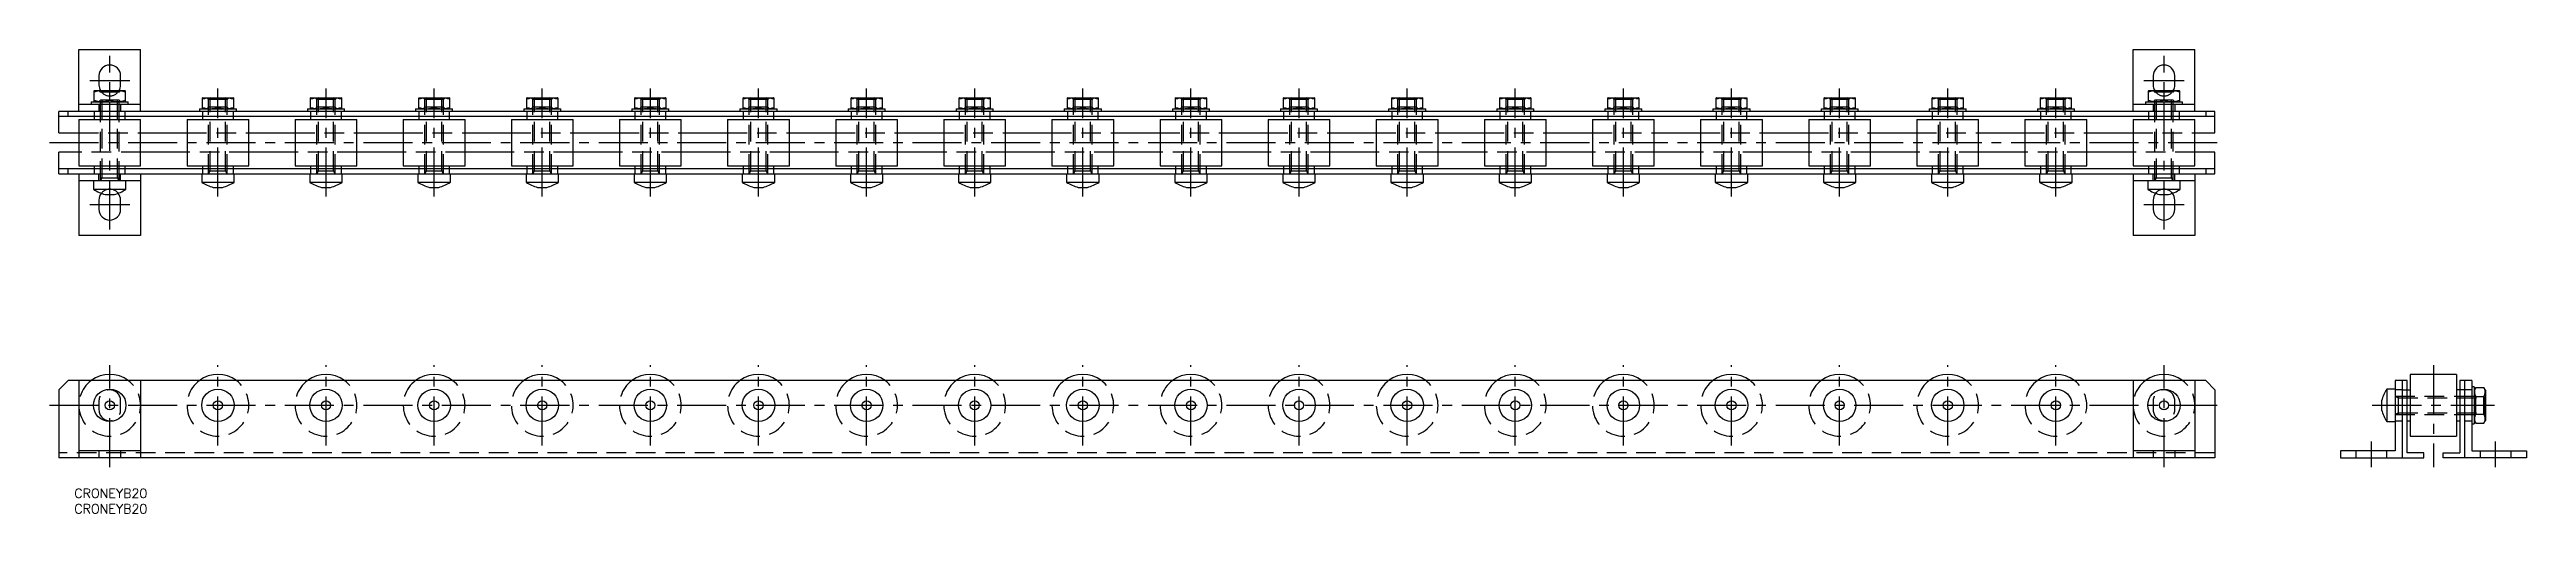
# Model space of a CAD drawing. Extents: x -3 to 799, y -8 to 142.
import ezdxf

# ---------------------------------------------------------------- set-up
doc = ezdxf.new("R2010")
doc.units = 0
doc.header["$LTSCALE"] = 0.5
doc.linetypes.add('CENTER', pattern=[50.8, 31.75, -6.35, 6.35, -6.35])
doc.linetypes.add('DASHED', pattern=[19.05, 12.7, -6.35])
for name, color, linetype in [('MSM_CENTER', 1, 'CENTER'), ('MSM_CONTINUOUS', 7, 'CONTINUOUS'), ('MSM_DASHED', 4, 'DASHED'), ('MSM_PART_NUMBER', 7, 'CONTINUOUS')]:
    doc.layers.add(name, color=color, linetype=linetype)
doc.styles.get("Standard").update_dxf_attribs({"font": 'txt.shx', "height": 3, "bigfont": 'bigfont.shx'})

# ---------------------------------------------------------------- blocks, each defined once
blk = doc.blocks.new('*U45')
at = {"layer": 'MSM_PART_NUMBER'}
blk.add_text('CRONEYB20', height=3, dxfattribs=at).set_placement((5, -3))
blk = doc.blocks.new('*U46')
at = {"layer": 'MSM_PART_NUMBER'}
blk.add_text('CRONEYB20', height=3, dxfattribs=at).set_placement((5, -8))

msp = doc.modelspace()

# ---------------------------------------------------------------- linework, layer by layer
at = {"layer": 'MSM_CENTER'}
for p, q in [((16.5, 83.91), (16.5, 140.11)), ((681.5, 83.91), (681.5, 140.11)), ((10, 132.11), (23, 132.11)), ((51.5, 94.51), (51.5, 129.51)), ((86.5, 94.51), (86.5, 129.51)), ((121.5, 94.51), (121.5, 129.51)), ((156.5, 94.51), (156.5, 129.51)), ((191.5, 94.51), (191.5, 129.51)), ((226.5, 94.51), (226.5, 129.51)), ((261.5, 94.51), (261.5, 129.51)), ((296.5, 94.51), (296.5, 129.51)), ((331.5, 94.51), (331.5, 129.51)), ((366.5, 94.51), (366.5, 129.51)), ((401.5, 94.51), (401.5, 129.51)), ((436.5, 94.51), (436.5, 129.51)), ((471.5, 94.51), (471.5, 129.51)), ((506.5, 94.51), (506.5, 129.51)), ((541.5, 94.51), (541.5, 129.51)), ((576.5, 94.51), (576.5, 129.51)), ((611.5, 94.51), (611.5, 129.51)), ((646.5, 94.51), (646.5, 129.51)), ((675, 132.11), (688, 132.11)), ((-3, 112.01), (701, 112.01)), ((23, 91.91), (10, 91.91)), ((688, 91.91), (675, 91.91)), ((16.5, 7), (16.5, 40)), ((51.5, 14), (51.5, 40)), ((86.5, 14), (86.5, 40)), ((121.5, 14), (121.5, 40)), ((156.5, 14), (156.5, 40)), ((191.5, 14), (191.5, 40)), ((226.5, 14), (226.5, 40)), ((261.5, 14), (261.5, 40)), ((296.5, 14), (296.5, 40)), ((331.5, 14), (331.5, 40)), ((366.5, 14), (366.5, 40)), ((401.5, 14), (401.5, 40)), ((436.5, 14), (436.5, 40)), ((471.5, 14), (471.5, 40)), ((506.5, 14), (506.5, 40)), ((541.5, 14), (541.5, 40)), ((576.5, 14), (576.5, 40)), ((611.5, 14), (611.5, 40)), ((646.5, 14), (646.5, 40)), ((681.5, 7), (681.5, 40)), ((768.74, 40), (768.74, 7)), ((-3, 27), (701, 27)), ((748.94, 27), (788.54, 27)), ((748.64, 7), (748.64, 15.3)), ((788.84, 7), (788.84, 15.3))]:
    msp.add_line(p, q, dxfattribs=at)
at = {"layer": 'MSM_CONTINUOUS'}
for p, q in [((6.5, 122.11), (6.5, 142.11)), ((6.5, 142.11), (26.5, 142.11)), ((26.5, 122.11), (26.5, 142.11)), ((671.5, 122.11), (671.5, 142.11)), ((671.5, 142.11), (691.5, 142.11)), ((691.5, 122.11), (691.5, 142.11)), ((11.6, 128.81), (11.5, 128.75)), ((11.5, 125.27), (11.5, 128.75)), ((11.6, 128.81), (21.4, 128.81)), ((13, 133.61), (13, 130.61)), ((16.5, 125.72), (16.5, 128.31)), ((20, 130.61), (20, 133.61)), ((21.5, 128.75), (21.4, 128.81)), ((21.5, 128.75), (21.5, 125.27)), ((676.6, 128.81), (676.5, 128.75)), ((676.5, 125.27), (676.5, 128.75)), ((676.6, 128.81), (686.4, 128.81)), ((678, 133.61), (678, 130.61)), ((681.5, 125.72), (681.5, 128.31)), ((685, 130.61), (685, 133.61)), ((686.5, 128.75), (686.4, 128.81)), ((686.5, 128.75), (686.5, 125.27)), ((698, 122.11), (0, 122.11)), ((0, 115.11), (0, 122.11)), ((0, 120.51), (698, 120.51)), ((3, 120.51), (3, 122.11)), ((6.5, 124.41), (26.5, 124.41)), ((10.5, 125.21), (10.5, 124.41)), ((10.5, 125.21), (22.5, 125.21)), ((11.5, 125.27), (11.6, 125.21)), ((11.5, 120.51), (11.5, 119.51)), ((21.4, 125.21), (21.5, 125.27)), ((21.5, 119.51), (21.5, 120.51)), ((22.5, 124.41), (22.5, 125.21)), ((45.5, 122.91), (45.5, 122.11)), ((45.5, 122.91), (57.5, 122.91)), ((46.6, 126.51), (46.5, 126.45)), ((46.5, 122.97), (46.5, 126.45)), ((46.5, 122.97), (46.6, 122.91)), ((46.5, 120.51), (46.5, 119.51)), ((46.6, 126.51), (56.4, 126.51)), ((51.5, 123.42), (51.5, 126.01)), ((56.5, 126.45), (56.4, 126.51)), ((56.4, 122.91), (56.5, 122.97)), ((56.5, 126.45), (56.5, 122.97)), ((56.5, 119.51), (56.5, 120.51)), ((57.5, 122.11), (57.5, 122.91)), ((80.5, 122.91), (80.5, 122.11)), ((80.5, 122.91), (92.5, 122.91)), ((81.6, 126.51), (81.5, 126.45)), ((81.5, 122.97), (81.5, 126.45)), ((81.5, 122.97), (81.6, 122.91)), ((81.5, 120.51), (81.5, 119.51)), ((81.6, 126.51), (91.4, 126.51)), ((86.5, 123.42), (86.5, 126.01)), ((91.5, 126.45), (91.4, 126.51)), ((91.4, 122.91), (91.5, 122.97)), ((91.5, 126.45), (91.5, 122.97)), ((91.5, 119.51), (91.5, 120.51)), ((92.5, 122.11), (92.5, 122.91)), ((115.5, 122.91), (115.5, 122.11)), ((115.5, 122.91), (127.5, 122.91)), ((116.6, 126.51), (116.5, 126.45)), ((116.5, 122.97), (116.5, 126.45)), ((116.5, 122.97), (116.6, 122.91)), ((116.5, 120.51), (116.5, 119.51)), ((116.6, 126.51), (126.4, 126.51)), ((121.5, 123.42), (121.5, 126.01)), ((126.5, 126.45), (126.4, 126.51)), ((126.4, 122.91), (126.5, 122.97)), ((126.5, 126.45), (126.5, 122.97)), ((126.5, 119.51), (126.5, 120.51)), ((127.5, 122.11), (127.5, 122.91)), ((150.5, 122.91), (150.5, 122.11)), ((150.5, 122.91), (162.5, 122.91)), ((151.6, 126.51), (151.5, 126.45)), ((151.5, 122.97), (151.5, 126.45)), ((151.5, 122.97), (151.6, 122.91)), ((151.5, 120.51), (151.5, 119.51)), ((151.6, 126.51), (161.4, 126.51)), ((156.5, 123.42), (156.5, 126.01)), ((161.5, 126.45), (161.4, 126.51)), ((161.4, 122.91), (161.5, 122.97)), ((161.5, 126.45), (161.5, 122.97)), ((161.5, 119.51), (161.5, 120.51)), ((162.5, 122.11), (162.5, 122.91)), ((185.5, 122.91), (185.5, 122.11)), ((185.5, 122.91), (197.5, 122.91)), ((186.6, 126.51), (186.5, 126.45)), ((186.5, 122.97), (186.5, 126.45)), ((186.5, 122.97), (186.6, 122.91)), ((186.5, 120.51), (186.5, 119.51)), ((186.6, 126.51), (196.4, 126.51)), ((191.5, 123.42), (191.5, 126.01)), ((196.5, 126.45), (196.4, 126.51)), ((196.4, 122.91), (196.5, 122.97)), ((196.5, 126.45), (196.5, 122.97)), ((196.5, 119.51), (196.5, 120.51)), ((197.5, 122.11), (197.5, 122.91)), ((220.5, 122.91), (220.5, 122.11)), ((220.5, 122.91), (232.5, 122.91)), ((221.6, 126.51), (221.5, 126.45)), ((221.5, 122.97), (221.5, 126.45)), ((221.5, 122.97), (221.6, 122.91)), ((221.5, 120.51), (221.5, 119.51)), ((221.6, 126.51), (231.4, 126.51)), ((226.5, 123.42), (226.5, 126.01)), ((231.5, 126.45), (231.4, 126.51)), ((231.4, 122.91), (231.5, 122.97)), ((231.5, 126.45), (231.5, 122.97)), ((231.5, 119.51), (231.5, 120.51)), ((232.5, 122.11), (232.5, 122.91)), ((255.5, 122.91), (255.5, 122.11)), ((255.5, 122.91), (267.5, 122.91)), ((256.6, 126.51), (256.5, 126.45)), ((256.5, 122.97), (256.5, 126.45)), ((256.5, 122.97), (256.6, 122.91)), ((256.5, 120.51), (256.5, 119.51)), ((256.6, 126.51), (266.4, 126.51)), ((261.5, 123.42), (261.5, 126.01)), ((266.5, 126.45), (266.4, 126.51)), ((266.4, 122.91), (266.5, 122.97)), ((266.5, 126.45), (266.5, 122.97)), ((266.5, 119.51), (266.5, 120.51)), ((267.5, 122.11), (267.5, 122.91)), ((290.5, 122.91), (290.5, 122.11)), ((290.5, 122.91), (302.5, 122.91)), ((291.6, 126.51), (291.5, 126.45)), ((291.5, 122.97), (291.5, 126.45)), ((291.5, 122.97), (291.6, 122.91)), ((291.5, 120.51), (291.5, 119.51)), ((291.6, 126.51), (301.4, 126.51)), ((296.5, 123.42), (296.5, 126.01)), ((301.5, 126.45), (301.4, 126.51)), ((301.4, 122.91), (301.5, 122.97)), ((301.5, 126.45), (301.5, 122.97)), ((301.5, 119.51), (301.5, 120.51)), ((302.5, 122.11), (302.5, 122.91)), ((325.5, 122.91), (325.5, 122.11)), ((325.5, 122.91), (337.5, 122.91)), ((326.6, 126.51), (326.5, 126.45)), ((326.5, 122.97), (326.5, 126.45)), ((326.5, 122.97), (326.6, 122.91)), ((326.5, 120.51), (326.5, 119.51)), ((326.6, 126.51), (336.4, 126.51)), ((331.5, 123.42), (331.5, 126.01)), ((336.5, 126.45), (336.4, 126.51)), ((336.4, 122.91), (336.5, 122.97)), ((336.5, 126.45), (336.5, 122.97)), ((336.5, 119.51), (336.5, 120.51)), ((337.5, 122.11), (337.5, 122.91)), ((360.5, 122.91), (360.5, 122.11)), ((360.5, 122.91), (372.5, 122.91)), ((361.6, 126.51), (361.5, 126.45)), ((361.5, 122.97), (361.5, 126.45)), ((361.5, 122.97), (361.6, 122.91)), ((361.5, 120.51), (361.5, 119.51)), ((361.6, 126.51), (371.4, 126.51)), ((366.5, 123.42), (366.5, 126.01)), ((371.5, 126.45), (371.4, 126.51)), ((371.4, 122.91), (371.5, 122.97)), ((371.5, 126.45), (371.5, 122.97)), ((371.5, 119.51), (371.5, 120.51)), ((372.5, 122.11), (372.5, 122.91)), ((395.5, 122.91), (395.5, 122.11)), ((395.5, 122.91), (407.5, 122.91)), ((396.6, 126.51), (396.5, 126.45)), ((396.5, 122.97), (396.5, 126.45)), ((396.5, 122.97), (396.6, 122.91)), ((396.5, 120.51), (396.5, 119.51)), ((396.6, 126.51), (406.4, 126.51)), ((401.5, 123.42), (401.5, 126.01)), ((406.5, 126.45), (406.4, 126.51)), ((406.4, 122.91), (406.5, 122.97)), ((406.5, 126.45), (406.5, 122.97)), ((406.5, 119.51), (406.5, 120.51)), ((407.5, 122.11), (407.5, 122.91)), ((430.5, 122.91), (430.5, 122.11)), ((430.5, 122.91), (442.5, 122.91)), ((431.6, 126.51), (431.5, 126.45)), ((431.5, 122.97), (431.5, 126.45)), ((431.5, 122.97), (431.6, 122.91)), ((431.5, 120.51), (431.5, 119.51)), ((431.6, 126.51), (441.4, 126.51)), ((436.5, 123.42), (436.5, 126.01)), ((441.5, 126.45), (441.4, 126.51)), ((441.4, 122.91), (441.5, 122.97)), ((441.5, 126.45), (441.5, 122.97)), ((441.5, 119.51), (441.5, 120.51)), ((442.5, 122.11), (442.5, 122.91)), ((465.5, 122.91), (465.5, 122.11)), ((465.5, 122.91), (477.5, 122.91)), ((466.6, 126.51), (466.5, 126.45)), ((466.5, 122.97), (466.5, 126.45)), ((466.5, 122.97), (466.6, 122.91)), ((466.5, 120.51), (466.5, 119.51)), ((466.6, 126.51), (476.4, 126.51)), ((471.5, 123.42), (471.5, 126.01)), ((476.5, 126.45), (476.4, 126.51)), ((476.4, 122.91), (476.5, 122.97)), ((476.5, 126.45), (476.5, 122.97)), ((476.5, 119.51), (476.5, 120.51)), ((477.5, 122.11), (477.5, 122.91)), ((500.5, 122.91), (500.5, 122.11)), ((500.5, 122.91), (512.5, 122.91)), ((501.6, 126.51), (501.5, 126.45)), ((501.5, 122.97), (501.5, 126.45)), ((501.5, 122.97), (501.6, 122.91)), ((501.5, 120.51), (501.5, 119.51)), ((501.6, 126.51), (511.4, 126.51)), ((506.5, 123.42), (506.5, 126.01)), ((511.5, 126.45), (511.4, 126.51)), ((511.4, 122.91), (511.5, 122.97)), ((511.5, 126.45), (511.5, 122.97)), ((511.5, 119.51), (511.5, 120.51)), ((512.5, 122.11), (512.5, 122.91)), ((535.5, 122.91), (535.5, 122.11)), ((535.5, 122.91), (547.5, 122.91)), ((536.6, 126.51), (536.5, 126.45)), ((536.5, 122.97), (536.5, 126.45)), ((536.5, 122.97), (536.6, 122.91)), ((536.5, 120.51), (536.5, 119.51)), ((536.6, 126.51), (546.4, 126.51)), ((541.5, 123.42), (541.5, 126.01)), ((546.5, 126.45), (546.4, 126.51)), ((546.4, 122.91), (546.5, 122.97)), ((546.5, 126.45), (546.5, 122.97)), ((546.5, 119.51), (546.5, 120.51)), ((547.5, 122.11), (547.5, 122.91)), ((570.5, 122.91), (570.5, 122.11)), ((570.5, 122.91), (582.5, 122.91)), ((571.6, 126.51), (571.5, 126.45)), ((571.5, 122.97), (571.5, 126.45)), ((571.5, 122.97), (571.6, 122.91)), ((571.5, 120.51), (571.5, 119.51)), ((571.6, 126.51), (581.4, 126.51)), ((576.5, 123.42), (576.5, 126.01)), ((581.5, 126.45), (581.4, 126.51)), ((581.4, 122.91), (581.5, 122.97)), ((581.5, 126.45), (581.5, 122.97)), ((581.5, 119.51), (581.5, 120.51)), ((582.5, 122.11), (582.5, 122.91)), ((605.5, 122.91), (605.5, 122.11)), ((605.5, 122.91), (617.5, 122.91)), ((606.6, 126.51), (606.5, 126.45)), ((606.5, 122.97), (606.5, 126.45)), ((606.5, 122.97), (606.6, 122.91)), ((606.5, 120.51), (606.5, 119.51)), ((606.6, 126.51), (616.4, 126.51)), ((611.5, 123.42), (611.5, 126.01)), ((616.5, 126.45), (616.4, 126.51)), ((616.4, 122.91), (616.5, 122.97)), ((616.5, 126.45), (616.5, 122.97)), ((616.5, 119.51), (616.5, 120.51)), ((617.5, 122.11), (617.5, 122.91)), ((640.5, 122.91), (640.5, 122.11)), ((640.5, 122.91), (652.5, 122.91)), ((641.6, 126.51), (641.5, 126.45)), ((641.5, 122.97), (641.5, 126.45)), ((641.5, 122.97), (641.6, 122.91)), ((641.5, 120.51), (641.5, 119.51)), ((641.6, 126.51), (651.4, 126.51)), ((646.5, 123.42), (646.5, 126.01)), ((651.5, 126.45), (651.4, 126.51)), ((651.4, 122.91), (651.5, 122.97)), ((651.5, 126.45), (651.5, 122.97)), ((651.5, 119.51), (651.5, 120.51)), ((652.5, 122.11), (652.5, 122.91)), ((671.5, 124.41), (691.5, 124.41)), ((675.5, 125.21), (675.5, 124.41)), ((675.5, 125.21), (687.5, 125.21)), ((676.5, 125.27), (676.6, 125.21)), ((676.5, 120.51), (676.5, 119.51)), ((686.4, 125.21), (686.5, 125.27)), ((686.5, 119.51), (686.5, 120.51)), ((687.5, 124.41), (687.5, 125.21)), ((695, 122.11), (695, 120.51)), ((698, 115.11), (698, 122.11)), ((0, 115.11), (6.5, 115.11)), ((6.5, 119.51), (6.5, 104.51)), ((6.5, 119.51), (26.5, 119.51)), ((26.5, 104.51), (26.5, 119.51)), ((26.5, 115.11), (41.5, 115.11)), ((41.5, 119.51), (41.5, 104.51)), ((41.5, 119.51), (61.5, 119.51)), ((61.5, 104.51), (61.5, 119.51)), ((61.5, 115.11), (76.5, 115.11)), ((76.5, 119.51), (76.5, 104.51)), ((76.5, 119.51), (96.5, 119.51)), ((96.5, 104.51), (96.5, 119.51)), ((96.5, 115.11), (111.5, 115.11)), ((111.5, 119.51), (111.5, 104.51)), ((111.5, 119.51), (131.5, 119.51)), ((131.5, 104.51), (131.5, 119.51)), ((131.5, 115.11), (146.5, 115.11)), ((146.5, 119.51), (146.5, 104.51)), ((146.5, 119.51), (166.5, 119.51)), ((166.5, 104.51), (166.5, 119.51)), ((166.5, 115.11), (181.5, 115.11)), ((181.5, 119.51), (181.5, 104.51)), ((181.5, 119.51), (201.5, 119.51)), ((201.5, 104.51), (201.5, 119.51)), ((201.5, 115.11), (216.5, 115.11)), ((216.5, 119.51), (216.5, 104.51)), ((216.5, 119.51), (236.5, 119.51)), ((236.5, 104.51), (236.5, 119.51)), ((236.5, 115.11), (251.5, 115.11)), ((251.5, 119.51), (251.5, 104.51)), ((251.5, 119.51), (271.5, 119.51)), ((271.5, 104.51), (271.5, 119.51)), ((271.5, 115.11), (286.5, 115.11)), ((286.5, 119.51), (286.5, 104.51)), ((286.5, 119.51), (306.5, 119.51)), ((306.5, 104.51), (306.5, 119.51)), ((306.5, 115.11), (321.5, 115.11)), ((321.5, 119.51), (321.5, 104.51)), ((321.5, 119.51), (341.5, 119.51)), ((341.5, 104.51), (341.5, 119.51)), ((341.5, 115.11), (356.5, 115.11)), ((356.5, 119.51), (356.5, 104.51)), ((356.5, 119.51), (376.5, 119.51)), ((376.5, 104.51), (376.5, 119.51)), ((376.5, 115.11), (391.5, 115.11)), ((391.5, 119.51), (391.5, 104.51)), ((391.5, 119.51), (411.5, 119.51)), ((411.5, 104.51), (411.5, 119.51)), ((411.5, 115.11), (426.5, 115.11)), ((426.5, 119.51), (426.5, 104.51)), ((426.5, 119.51), (446.5, 119.51)), ((446.5, 104.51), (446.5, 119.51)), ((446.5, 115.11), (461.5, 115.11)), ((461.5, 119.51), (461.5, 104.51)), ((461.5, 119.51), (481.5, 119.51)), ((481.5, 104.51), (481.5, 119.51)), ((481.5, 115.11), (496.5, 115.11)), ((496.5, 119.51), (496.5, 104.51)), ((496.5, 119.51), (516.5, 119.51)), ((516.5, 104.51), (516.5, 119.51)), ((516.5, 115.11), (531.5, 115.11)), ((531.5, 119.51), (531.5, 104.51)), ((531.5, 119.51), (551.5, 119.51)), ((551.5, 104.51), (551.5, 119.51)), ((551.5, 115.11), (566.5, 115.11)), ((566.5, 119.51), (566.5, 104.51)), ((566.5, 119.51), (586.5, 119.51)), ((586.5, 104.51), (586.5, 119.51)), ((586.5, 115.11), (601.5, 115.11)), ((601.5, 119.51), (601.5, 104.51)), ((601.5, 119.51), (621.5, 119.51)), ((621.5, 104.51), (621.5, 119.51)), ((621.5, 115.11), (636.5, 115.11)), ((636.5, 119.51), (636.5, 104.51)), ((636.5, 119.51), (656.5, 119.51)), ((656.5, 104.51), (656.5, 119.51)), ((656.5, 115.11), (671.5, 115.11)), ((671.5, 119.51), (671.5, 104.51)), ((671.5, 119.51), (691.5, 119.51)), ((691.5, 104.51), (691.5, 119.51)), ((691.5, 115.11), (698, 115.11)), ((6.5, 108.91), (0, 108.91)), ((0, 101.91), (0, 108.91)), ((6.5, 104.51), (26.5, 104.51)), ((11.5, 104.51), (11.5, 103.51)), ((21.5, 103.51), (21.5, 104.51)), ((41.5, 108.91), (26.5, 108.91)), ((41.5, 104.51), (61.5, 104.51)), ((46.5, 104.51), (46.5, 103.51)), ((56.5, 103.51), (56.5, 104.51)), ((76.5, 108.91), (61.5, 108.91)), ((76.5, 104.51), (96.5, 104.51)), ((81.5, 104.51), (81.5, 103.51)), ((91.5, 103.51), (91.5, 104.51)), ((111.5, 108.91), (96.5, 108.91)), ((111.5, 104.51), (131.5, 104.51)), ((116.5, 104.51), (116.5, 103.51)), ((126.5, 103.51), (126.5, 104.51)), ((146.5, 108.91), (131.5, 108.91)), ((146.5, 104.51), (166.5, 104.51)), ((151.5, 104.51), (151.5, 103.51)), ((161.5, 103.51), (161.5, 104.51)), ((181.5, 108.91), (166.5, 108.91)), ((181.5, 104.51), (201.5, 104.51)), ((186.5, 104.51), (186.5, 103.51)), ((196.5, 103.51), (196.5, 104.51)), ((216.5, 108.91), (201.5, 108.91)), ((216.5, 104.51), (236.5, 104.51)), ((221.5, 104.51), (221.5, 103.51)), ((231.5, 103.51), (231.5, 104.51)), ((251.5, 108.91), (236.5, 108.91)), ((251.5, 104.51), (271.5, 104.51)), ((256.5, 104.51), (256.5, 103.51)), ((266.5, 103.51), (266.5, 104.51)), ((286.5, 108.91), (271.5, 108.91)), ((286.5, 104.51), (306.5, 104.51)), ((291.5, 104.51), (291.5, 103.51)), ((301.5, 103.51), (301.5, 104.51)), ((321.5, 108.91), (306.5, 108.91)), ((321.5, 104.51), (341.5, 104.51)), ((326.5, 104.51), (326.5, 103.51)), ((336.5, 103.51), (336.5, 104.51)), ((356.5, 108.91), (341.5, 108.91)), ((356.5, 104.51), (376.5, 104.51)), ((361.5, 104.51), (361.5, 103.51)), ((371.5, 103.51), (371.5, 104.51)), ((391.5, 108.91), (376.5, 108.91)), ((391.5, 104.51), (411.5, 104.51)), ((396.5, 104.51), (396.5, 103.51)), ((406.5, 103.51), (406.5, 104.51)), ((426.5, 108.91), (411.5, 108.91)), ((426.5, 104.51), (446.5, 104.51)), ((431.5, 104.51), (431.5, 103.51)), ((441.5, 103.51), (441.5, 104.51)), ((461.5, 108.91), (446.5, 108.91)), ((461.5, 104.51), (481.5, 104.51)), ((466.5, 104.51), (466.5, 103.51)), ((476.5, 103.51), (476.5, 104.51)), ((496.5, 108.91), (481.5, 108.91)), ((496.5, 104.51), (516.5, 104.51)), ((501.5, 104.51), (501.5, 103.51)), ((511.5, 103.51), (511.5, 104.51)), ((531.5, 108.91), (516.5, 108.91)), ((531.5, 104.51), (551.5, 104.51)), ((536.5, 104.51), (536.5, 103.51)), ((546.5, 103.51), (546.5, 104.51)), ((566.5, 108.91), (551.5, 108.91)), ((566.5, 104.51), (586.5, 104.51)), ((571.5, 104.51), (571.5, 103.51)), ((581.5, 103.51), (581.5, 104.51)), ((601.5, 108.91), (586.5, 108.91)), ((601.5, 104.51), (621.5, 104.51)), ((606.5, 104.51), (606.5, 103.51)), ((616.5, 103.51), (616.5, 104.51)), ((636.5, 108.91), (621.5, 108.91)), ((636.5, 104.51), (656.5, 104.51)), ((641.5, 104.51), (641.5, 103.51)), ((651.5, 103.51), (651.5, 104.51)), ((671.5, 108.91), (656.5, 108.91)), ((671.5, 104.51), (691.5, 104.51)), ((676.5, 104.51), (676.5, 103.51)), ((686.5, 103.51), (686.5, 104.51)), ((698, 108.91), (691.5, 108.91)), ((698, 101.91), (698, 108.91)), ((698, 103.51), (0, 103.51)), ((0, 101.91), (698, 101.91)), ((3, 101.91), (3, 103.51)), ((6.5, 101.91), (6.5, 81.91)), ((26.5, 99.61), (6.5, 99.61)), ((11.25, 99.61), (11.25, 96.9)), ((11.25, 96.9), (21.75, 96.9)), ((21.75, 96.9), (21.75, 99.61)), ((26.5, 101.91), (26.5, 81.91)), ((46.25, 101.91), (46.25, 99.2)), ((46.25, 99.2), (56.75, 99.2)), ((50.01, 97.51), (52.99, 97.51)), ((56.75, 99.2), (56.75, 101.91)), ((81.25, 101.91), (81.25, 99.2)), ((81.25, 99.2), (91.75, 99.2)), ((85.01, 97.51), (87.99, 97.51)), ((91.75, 99.2), (91.75, 101.91)), ((116.25, 101.91), (116.25, 99.2)), ((116.25, 99.2), (126.75, 99.2)), ((120.01, 97.51), (122.99, 97.51)), ((126.75, 99.2), (126.75, 101.91)), ((151.25, 101.91), (151.25, 99.2)), ((151.25, 99.2), (161.75, 99.2)), ((155.01, 97.51), (157.99, 97.51)), ((161.75, 99.2), (161.75, 101.91)), ((186.25, 101.91), (186.25, 99.2)), ((186.25, 99.2), (196.75, 99.2)), ((190.01, 97.51), (192.99, 97.51)), ((196.75, 99.2), (196.75, 101.91)), ((221.25, 101.91), (221.25, 99.2)), ((221.25, 99.2), (231.75, 99.2)), ((225.01, 97.51), (227.99, 97.51)), ((231.75, 99.2), (231.75, 101.91)), ((256.25, 101.91), (256.25, 99.2)), ((256.25, 99.2), (266.75, 99.2)), ((260.01, 97.51), (262.99, 97.51)), ((266.75, 99.2), (266.75, 101.91)), ((291.25, 101.91), (291.25, 99.2)), ((291.25, 99.2), (301.75, 99.2)), ((295.01, 97.51), (297.99, 97.51)), ((301.75, 99.2), (301.75, 101.91)), ((326.25, 101.91), (326.25, 99.2)), ((326.25, 99.2), (336.75, 99.2)), ((330.01, 97.51), (332.99, 97.51)), ((336.75, 99.2), (336.75, 101.91)), ((361.25, 101.91), (361.25, 99.2)), ((361.25, 99.2), (371.75, 99.2)), ((365.01, 97.51), (367.99, 97.51)), ((371.75, 99.2), (371.75, 101.91)), ((396.25, 101.91), (396.25, 99.2)), ((396.25, 99.2), (406.75, 99.2)), ((400.01, 97.51), (402.99, 97.51)), ((406.75, 99.2), (406.75, 101.91)), ((431.25, 101.91), (431.25, 99.2)), ((431.25, 99.2), (441.75, 99.2)), ((435.01, 97.51), (437.99, 97.51)), ((441.75, 99.2), (441.75, 101.91)), ((466.25, 101.91), (466.25, 99.2)), ((466.25, 99.2), (476.75, 99.2)), ((470.01, 97.51), (472.99, 97.51)), ((476.75, 99.2), (476.75, 101.91)), ((501.25, 101.91), (501.25, 99.2)), ((501.25, 99.2), (511.75, 99.2)), ((505.01, 97.51), (507.99, 97.51)), ((511.75, 99.2), (511.75, 101.91)), ((536.25, 101.91), (536.25, 99.2)), ((536.25, 99.2), (546.75, 99.2)), ((540.01, 97.51), (542.99, 97.51)), ((546.75, 99.2), (546.75, 101.91)), ((571.25, 101.91), (571.25, 99.2)), ((571.25, 99.2), (581.75, 99.2)), ((575.01, 97.51), (577.99, 97.51)), ((581.75, 99.2), (581.75, 101.91)), ((606.25, 101.91), (606.25, 99.2)), ((606.25, 99.2), (616.75, 99.2)), ((610.01, 97.51), (612.99, 97.51)), ((616.75, 99.2), (616.75, 101.91)), ((641.25, 101.91), (641.25, 99.2)), ((641.25, 99.2), (651.75, 99.2)), ((645.01, 97.51), (647.99, 97.51)), ((651.75, 99.2), (651.75, 101.91)), ((671.5, 101.91), (671.5, 81.91)), ((691.5, 99.61), (671.5, 99.61)), ((676.25, 99.61), (676.25, 96.9)), ((676.25, 96.9), (686.75, 96.9)), ((686.75, 96.9), (686.75, 99.61)), ((691.5, 101.91), (691.5, 81.91)), ((695, 103.51), (695, 101.91)), ((13, 93.41), (13, 90.41)), ((15.01, 95.21), (17.99, 95.21)), ((20, 90.41), (20, 93.41)), ((678, 93.41), (678, 90.41)), ((680.01, 95.21), (682.99, 95.21)), ((685, 90.41), (685, 93.41)), ((26.5, 81.91), (6.5, 81.91)), ((691.5, 81.91), (671.5, 81.91)), ((0, 32), (3, 35)), ((695, 35), (3, 35)), ((6.5, 35), (6.5, 10)), ((26.5, 35), (26.5, 10)), ((671.5, 35), (671.5, 10)), ((691.5, 35), (691.5, 10)), ((695, 35), (698, 32)), ((753.63, 32.25), (753.63, 21.75)), ((756.34, 32.25), (753.63, 32.25)), ((760.24, 35), (756.34, 35)), ((756.34, 35), (756.34, 12.3)), ((758.64, 35), (758.64, 10)), ((760.24, 11.6), (760.24, 35)), ((761.24, 37), (761.24, 17)), ((776.24, 37), (761.24, 37)), ((776.24, 37), (776.24, 17)), ((777.24, 35), (777.24, 11.6)), ((781.14, 35), (777.24, 35)), ((778.84, 10), (778.84, 35)), ((781.14, 35), (781.14, 12.3)), ((781.94, 33), (781.14, 33)), ((781.94, 33), (781.94, 21)), ((782.44, 32.77), (781.94, 31.9)), ((782.44, 32.77), (785.03, 32.77)), ((785.54, 31.9), (785.03, 32.77)), ((0, 32), (0, 10)), ((698, 32), (698, 10)), ((751.94, 28.49), (751.94, 25.51)), ((758.64, 32), (761.24, 32)), ((778.84, 32), (776.24, 32)), ((782.44, 29.89), (785.03, 29.89)), ((782.44, 24.11), (785.03, 24.11)), ((785.54, 31.9), (785.54, 22.1)), ((753.63, 21.75), (756.34, 21.75)), ((760.24, 22), (761.24, 22)), ((761.24, 17), (776.24, 17)), ((776.24, 22), (777.24, 22)), ((781.14, 21), (781.94, 21)), ((781.94, 22.1), (782.44, 21.23)), ((782.44, 21.23), (785.03, 21.23)), ((785.03, 21.23), (785.54, 22.1)), ((698, 10), (0, 10)), ((26.5, 12.3), (6.5, 12.3)), ((691.5, 12.3), (671.5, 12.3)), ((756.34, 12.3), (738.64, 12.3)), ((738.64, 12.3), (738.64, 10)), ((738.64, 10), (765.64, 10)), ((765.64, 11.6), (760.24, 11.6)), ((765.64, 10), (765.64, 11.6)), ((771.84, 11.6), (777.24, 11.6)), ((771.84, 10), (771.84, 11.6)), ((798.84, 10), (771.84, 10)), ((781.14, 12.3), (798.84, 12.3)), ((798.84, 12.3), (798.84, 10))]:
    msp.add_line(p, q, dxfattribs=at)
for centre, radius in [((16.5, 27), 5.25), ((51.5, 27), 5.25), ((86.5, 27), 5.25), ((121.5, 27), 5.25), ((156.5, 27), 5.25), ((191.5, 27), 5.25), ((226.5, 27), 5.25), ((261.5, 27), 5.25), ((296.5, 27), 5.25), ((331.5, 27), 5.25), ((366.5, 27), 5.25), ((401.5, 27), 5.25), ((436.5, 27), 5.25), ((471.5, 27), 5.25), ((506.5, 27), 5.25), ((541.5, 27), 5.25), ((576.5, 27), 5.25), ((611.5, 27), 5.25), ((646.5, 27), 5.25), ((681.5, 27), 5.25), ((16.5, 27), 1.49), ((51.5, 27), 1.49), ((86.5, 27), 1.49), ((121.5, 27), 1.49), ((156.5, 27), 1.49), ((191.5, 27), 1.49), ((226.5, 27), 1.49), ((261.5, 27), 1.49), ((296.5, 27), 1.49), ((331.5, 27), 1.49), ((366.5, 27), 1.49), ((401.5, 27), 1.49), ((436.5, 27), 1.49), ((471.5, 27), 1.49), ((506.5, 27), 1.49), ((541.5, 27), 1.49), ((576.5, 27), 1.49), ((611.5, 27), 1.49), ((646.5, 27), 1.49), ((681.5, 27), 1.49)]:
    msp.add_circle(centre, radius, dxfattribs=at)
for centre, radius, start, end in [((16.5, 133.61), 3.5, 0, 180), ((681.5, 133.61), 3.5, 0, 180), ((14, 121.38), 7.37, 70.15922, 109.84078), ((16.5, 130.61), 3.5, 180, 210.94972), ((19, 121.38), 7.37, 70.15922, 109.84078), ((16.5, 130.61), 3.5, 329.05028, 0), ((679, 121.38), 7.37, 70.15922, 109.84078), ((681.5, 130.61), 3.5, 180, 210.94972), ((684, 121.38), 7.37, 70.15922, 109.84078), ((681.5, 130.61), 3.5, 329.05028, 0), ((14, 132.64), 7.37, 250.15922, 289.84078), ((19, 132.64), 7.37, 250.15922, 289.84078), ((49, 119.08), 7.37, 70.15922, 109.84078), ((49, 130.34), 7.37, 250.15922, 289.84078), ((54, 119.08), 7.37, 70.15922, 109.84078), ((54, 130.34), 7.37, 250.15922, 289.84078), ((84, 119.08), 7.37, 70.15922, 109.84078), ((84, 130.34), 7.37, 250.15922, 289.84078), ((89, 119.08), 7.37, 70.15922, 109.84078), ((89, 130.34), 7.37, 250.15922, 289.84078), ((119, 119.08), 7.37, 70.15922, 109.84078), ((119, 130.34), 7.37, 250.15922, 289.84078), ((124, 119.08), 7.37, 70.15922, 109.84078), ((124, 130.34), 7.37, 250.15922, 289.84078), ((154, 119.08), 7.37, 70.15922, 109.84078), ((154, 130.34), 7.37, 250.15922, 289.84078), ((159, 119.08), 7.37, 70.15922, 109.84078), ((159, 130.34), 7.37, 250.15922, 289.84078), ((189, 119.08), 7.37, 70.15922, 109.84078), ((189, 130.34), 7.37, 250.15922, 289.84078), ((194, 119.08), 7.37, 70.15922, 109.84078), ((194, 130.34), 7.37, 250.15922, 289.84078), ((224, 119.08), 7.37, 70.15922, 109.84078), ((224, 130.34), 7.37, 250.15922, 289.84078), ((229, 119.08), 7.37, 70.15922, 109.84078), ((229, 130.34), 7.37, 250.15922, 289.84078), ((259, 119.08), 7.37, 70.15922, 109.84078), ((259, 130.34), 7.37, 250.15922, 289.84078), ((264, 119.08), 7.37, 70.15922, 109.84078), ((264, 130.34), 7.37, 250.15922, 289.84078), ((294, 119.08), 7.37, 70.15922, 109.84078), ((294, 130.34), 7.37, 250.15922, 289.84078), ((299, 119.08), 7.37, 70.15922, 109.84078), ((299, 130.34), 7.37, 250.15922, 289.84078), ((329, 119.08), 7.37, 70.15922, 109.84078), ((329, 130.34), 7.37, 250.15922, 289.84078), ((334, 119.08), 7.37, 70.15922, 109.84078), ((334, 130.34), 7.37, 250.15922, 289.84078), ((364, 119.08), 7.37, 70.15922, 109.84078), ((364, 130.34), 7.37, 250.15922, 289.84078), ((369, 119.08), 7.37, 70.15922, 109.84078), ((369, 130.34), 7.37, 250.15922, 289.84078), ((399, 119.08), 7.37, 70.15922, 109.84078), ((399, 130.34), 7.37, 250.15922, 289.84078), ((404, 119.08), 7.37, 70.15922, 109.84078), ((404, 130.34), 7.37, 250.15922, 289.84078), ((434, 119.08), 7.37, 70.15922, 109.84078), ((434, 130.34), 7.37, 250.15922, 289.84078), ((439, 119.08), 7.37, 70.15922, 109.84078), ((439, 130.34), 7.37, 250.15922, 289.84078), ((469, 119.08), 7.37, 70.15922, 109.84078), ((469, 130.34), 7.37, 250.15922, 289.84078), ((474, 119.08), 7.37, 70.15922, 109.84078), ((474, 130.34), 7.37, 250.15922, 289.84078), ((504, 119.08), 7.37, 70.15922, 109.84078), ((504, 130.34), 7.37, 250.15922, 289.84078), ((509, 119.08), 7.37, 70.15922, 109.84078), ((509, 130.34), 7.37, 250.15922, 289.84078), ((539, 119.08), 7.37, 70.15922, 109.84078), ((539, 130.34), 7.37, 250.15922, 289.84078), ((544, 119.08), 7.37, 70.15922, 109.84078), ((544, 130.34), 7.37, 250.15922, 289.84078), ((574, 119.08), 7.37, 70.15922, 109.84078), ((574, 130.34), 7.37, 250.15922, 289.84078), ((579, 119.08), 7.37, 70.15922, 109.84078), ((579, 130.34), 7.37, 250.15922, 289.84078), ((609, 119.08), 7.37, 70.15922, 109.84078), ((609, 130.34), 7.37, 250.15922, 289.84078), ((614, 119.08), 7.37, 70.15922, 109.84078), ((614, 130.34), 7.37, 250.15922, 289.84078), ((644, 119.08), 7.37, 70.15922, 109.84078), ((644, 130.34), 7.37, 250.15922, 289.84078), ((649, 119.08), 7.37, 70.15922, 109.84078), ((649, 130.34), 7.37, 250.15922, 289.84078), ((679, 132.64), 7.37, 250.15922, 289.84078), ((684, 132.64), 7.37, 250.15922, 289.84078), ((18.04, 106.95), 12.12, 235.94449, 255.52141), ((14.96, 106.95), 12.12, 284.47859, 304.05551), ((53.04, 109.25), 12.12, 235.94449, 255.52141), ((49.96, 109.25), 12.12, 284.47859, 304.05551), ((88.04, 109.25), 12.12, 235.94449, 255.52141), ((84.96, 109.25), 12.12, 284.47859, 304.05551), ((123.04, 109.25), 12.12, 235.94449, 255.52141), ((119.96, 109.25), 12.12, 284.47859, 304.05551), ((158.04, 109.25), 12.12, 235.94449, 255.52141), ((154.96, 109.25), 12.12, 284.47859, 304.05551), ((193.04, 109.25), 12.12, 235.94449, 255.52141), ((189.96, 109.25), 12.12, 284.47859, 304.05551), ((228.04, 109.25), 12.12, 235.94449, 255.52141), ((224.96, 109.25), 12.12, 284.47859, 304.05551), ((263.04, 109.25), 12.12, 235.94449, 255.52141), ((259.96, 109.25), 12.12, 284.47859, 304.05551), ((298.04, 109.25), 12.12, 235.94449, 255.52141), ((294.96, 109.25), 12.12, 284.47859, 304.05551), ((333.04, 109.25), 12.12, 235.94449, 255.52141), ((329.96, 109.25), 12.12, 284.47859, 304.05551), ((368.04, 109.25), 12.12, 235.94449, 255.52141), ((364.96, 109.25), 12.12, 284.47859, 304.05551), ((403.04, 109.25), 12.12, 235.94449, 255.52141), ((399.96, 109.25), 12.12, 284.47859, 304.05551), ((438.04, 109.25), 12.12, 235.94449, 255.52141), ((434.96, 109.25), 12.12, 284.47859, 304.05551), ((473.04, 109.25), 12.12, 235.94449, 255.52141), ((469.96, 109.25), 12.12, 284.47859, 304.05551), ((508.04, 109.25), 12.12, 235.94449, 255.52141), ((504.96, 109.25), 12.12, 284.47859, 304.05551), ((543.04, 109.25), 12.12, 235.94449, 255.52141), ((539.96, 109.25), 12.12, 284.47859, 304.05551), ((578.04, 109.25), 12.12, 235.94449, 255.52141), ((574.96, 109.25), 12.12, 284.47859, 304.05551), ((613.04, 109.25), 12.12, 235.94449, 255.52141), ((609.96, 109.25), 12.12, 284.47859, 304.05551), ((648.04, 109.25), 12.12, 235.94449, 255.52141), ((644.96, 109.25), 12.12, 284.47859, 304.05551), ((683.04, 106.95), 12.12, 235.94449, 255.52141), ((679.96, 106.95), 12.12, 284.47859, 304.05551), ((16.5, 93.41), 3.5, 141.2477, 180), ((16.5, 90.41), 3.5, 180, 0), ((16.5, 93.41), 3.5, 0, 38.7523), ((681.5, 93.41), 3.5, 141.2477, 180), ((681.5, 90.41), 3.5, 180, 0), ((681.5, 93.41), 3.5, 0, 38.7523), ((16.5, 27), 10, 53.1301, 126.8699), ((51.5, 27), 10, 53.1301, 126.8699), ((86.5, 27), 10, 53.1301, 126.8699), ((121.5, 27), 10, 53.1301, 126.8699), ((156.5, 27), 10, 53.1301, 126.8699), ((191.5, 27), 10, 53.1301, 126.8699), ((226.5, 27), 10, 53.1301, 126.8699), ((261.5, 27), 10, 53.1301, 126.8699), ((296.5, 27), 10, 53.1301, 126.8699), ((331.5, 27), 10, 53.1301, 126.8699), ((366.5, 27), 10, 53.1301, 126.8699), ((401.5, 27), 10, 53.1301, 126.8699), ((436.5, 27), 10, 53.1301, 126.8699), ((471.5, 27), 10, 53.1301, 126.8699), ((506.5, 27), 10, 53.1301, 126.8699), ((541.5, 27), 10, 53.1301, 126.8699), ((576.5, 27), 10, 53.1301, 126.8699), ((611.5, 27), 10, 53.1301, 126.8699), ((646.5, 27), 10, 53.1301, 126.8699), ((681.5, 27), 10, 53.1301, 126.8699), ((763.67, 25.46), 12.12, 145.94449, 165.52141), ((784.55, 31.33), 2.56, 154.35735, 214.35735), ((782.92, 31.33), 2.56, 325.64265, 25.64265), ((763.67, 28.54), 12.12, 194.47859, 214.05551), ((784.55, 22.67), 2.56, 145.64265, 205.64265), ((791.6, 27), 9.61, 162.51237, 197.48763), ((775.87, 27), 9.61, 342.51237, 17.48763), ((782.92, 22.67), 2.56, 334.35735, 34.35735)]:
    msp.add_arc(centre, radius, start, end, dxfattribs=at)
at = {"layer": 'MSM_DASHED'}
for p, q in [((12.96, 128.81), (13.5, 128.27)), ((14.04, 128.81), (13.5, 128.27)), ((14.04, 100.55), (14.04, 128.81)), ((18.96, 128.81), (19.5, 128.27)), ((18.96, 100.55), (18.96, 128.81)), ((20.04, 128.81), (19.5, 128.27)), ((677.96, 128.81), (678.5, 128.27)), ((679.04, 128.81), (678.5, 128.27)), ((679.04, 100.55), (679.04, 128.81)), ((683.96, 100.55), (683.96, 128.81)), ((683.96, 128.81), (684.5, 128.27)), ((685.04, 128.81), (684.5, 128.27)), ((11.5, 122.11), (11.5, 120.51)), ((12.96, 125.21), (13.5, 125.75)), ((13, 124.41), (13, 122.11)), ((19.5, 128.27), (13.5, 128.27)), ((13.5, 99.61), (13.5, 128.27)), ((19.5, 125.75), (13.5, 125.75)), ((19.5, 99.61), (19.5, 128.27)), ((20.04, 125.21), (19.5, 125.75)), ((20, 124.41), (20, 122.11)), ((21.5, 120.51), (21.5, 122.11)), ((46.5, 122.11), (46.5, 120.51)), ((47.96, 126.51), (48.5, 125.97)), ((47.96, 122.91), (48.5, 123.45)), ((49.04, 126.51), (48.5, 125.97)), ((54.5, 125.97), (48.5, 125.97)), ((48.5, 101.91), (48.5, 125.97)), ((54.5, 123.45), (48.5, 123.45)), ((49.04, 102.85), (49.04, 126.51)), ((53.96, 126.51), (54.5, 125.97)), ((53.96, 102.85), (53.96, 126.51)), ((55.04, 126.51), (54.5, 125.97)), ((54.5, 101.91), (54.5, 125.97)), ((55.04, 122.91), (54.5, 123.45)), ((56.5, 120.51), (56.5, 122.11)), ((81.5, 122.11), (81.5, 120.51)), ((82.96, 126.51), (83.5, 125.97)), ((82.96, 122.91), (83.5, 123.45)), ((84.04, 126.51), (83.5, 125.97)), ((89.5, 125.97), (83.5, 125.97)), ((83.5, 101.91), (83.5, 125.97)), ((89.5, 123.45), (83.5, 123.45)), ((84.04, 102.85), (84.04, 126.51)), ((88.96, 126.51), (89.5, 125.97)), ((88.96, 102.85), (88.96, 126.51)), ((90.04, 126.51), (89.5, 125.97)), ((89.5, 101.91), (89.5, 125.97)), ((90.04, 122.91), (89.5, 123.45)), ((91.5, 120.51), (91.5, 122.11)), ((116.5, 122.11), (116.5, 120.51)), ((117.96, 126.51), (118.5, 125.97)), ((117.96, 122.91), (118.5, 123.45)), ((119.04, 126.51), (118.5, 125.97)), ((124.5, 125.97), (118.5, 125.97)), ((118.5, 101.91), (118.5, 125.97)), ((124.5, 123.45), (118.5, 123.45)), ((119.04, 102.85), (119.04, 126.51)), ((123.96, 126.51), (124.5, 125.97)), ((123.96, 102.85), (123.96, 126.51)), ((125.04, 126.51), (124.5, 125.97)), ((124.5, 101.91), (124.5, 125.97)), ((125.04, 122.91), (124.5, 123.45)), ((126.5, 120.51), (126.5, 122.11)), ((151.5, 122.11), (151.5, 120.51)), ((152.96, 126.51), (153.5, 125.97)), ((152.96, 122.91), (153.5, 123.45)), ((154.04, 126.51), (153.5, 125.97)), ((159.5, 125.97), (153.5, 125.97)), ((153.5, 101.91), (153.5, 125.97)), ((159.5, 123.45), (153.5, 123.45)), ((154.04, 102.85), (154.04, 126.51)), ((158.96, 126.51), (159.5, 125.97)), ((158.96, 102.85), (158.96, 126.51)), ((160.04, 126.51), (159.5, 125.97)), ((159.5, 101.91), (159.5, 125.97)), ((160.04, 122.91), (159.5, 123.45)), ((161.5, 120.51), (161.5, 122.11)), ((186.5, 122.11), (186.5, 120.51)), ((187.96, 126.51), (188.5, 125.97)), ((187.96, 122.91), (188.5, 123.45)), ((189.04, 126.51), (188.5, 125.97)), ((194.5, 125.97), (188.5, 125.97)), ((188.5, 101.91), (188.5, 125.97)), ((194.5, 123.45), (188.5, 123.45)), ((189.04, 102.85), (189.04, 126.51)), ((193.96, 126.51), (194.5, 125.97)), ((193.96, 102.85), (193.96, 126.51)), ((195.04, 126.51), (194.5, 125.97)), ((194.5, 101.91), (194.5, 125.97)), ((195.04, 122.91), (194.5, 123.45)), ((196.5, 120.51), (196.5, 122.11)), ((221.5, 122.11), (221.5, 120.51)), ((222.96, 126.51), (223.5, 125.97)), ((222.96, 122.91), (223.5, 123.45)), ((224.04, 126.51), (223.5, 125.97)), ((229.5, 125.97), (223.5, 125.97)), ((223.5, 101.91), (223.5, 125.97)), ((229.5, 123.45), (223.5, 123.45)), ((224.04, 102.85), (224.04, 126.51)), ((228.96, 126.51), (229.5, 125.97)), ((228.96, 102.85), (228.96, 126.51)), ((230.04, 126.51), (229.5, 125.97)), ((229.5, 101.91), (229.5, 125.97)), ((230.04, 122.91), (229.5, 123.45)), ((231.5, 120.51), (231.5, 122.11)), ((256.5, 122.11), (256.5, 120.51)), ((257.96, 126.51), (258.5, 125.97)), ((257.96, 122.91), (258.5, 123.45)), ((259.04, 126.51), (258.5, 125.97)), ((264.5, 125.97), (258.5, 125.97)), ((258.5, 101.91), (258.5, 125.97)), ((264.5, 123.45), (258.5, 123.45)), ((259.04, 102.85), (259.04, 126.51)), ((263.96, 126.51), (264.5, 125.97)), ((263.96, 102.85), (263.96, 126.51)), ((265.04, 126.51), (264.5, 125.97)), ((264.5, 101.91), (264.5, 125.97)), ((265.04, 122.91), (264.5, 123.45)), ((266.5, 120.51), (266.5, 122.11)), ((291.5, 122.11), (291.5, 120.51)), ((292.96, 126.51), (293.5, 125.97)), ((292.96, 122.91), (293.5, 123.45)), ((294.04, 126.51), (293.5, 125.97)), ((299.5, 125.97), (293.5, 125.97)), ((293.5, 101.91), (293.5, 125.97)), ((299.5, 123.45), (293.5, 123.45)), ((294.04, 102.85), (294.04, 126.51)), ((298.96, 126.51), (299.5, 125.97)), ((298.96, 102.85), (298.96, 126.51)), ((300.04, 126.51), (299.5, 125.97)), ((299.5, 101.91), (299.5, 125.97)), ((300.04, 122.91), (299.5, 123.45)), ((301.5, 120.51), (301.5, 122.11)), ((326.5, 122.11), (326.5, 120.51)), ((327.96, 126.51), (328.5, 125.97)), ((327.96, 122.91), (328.5, 123.45)), ((329.04, 126.51), (328.5, 125.97)), ((334.5, 125.97), (328.5, 125.97)), ((328.5, 101.91), (328.5, 125.97)), ((334.5, 123.45), (328.5, 123.45)), ((329.04, 102.85), (329.04, 126.51)), ((333.96, 126.51), (334.5, 125.97)), ((333.96, 102.85), (333.96, 126.51)), ((335.04, 126.51), (334.5, 125.97)), ((334.5, 101.91), (334.5, 125.97)), ((335.04, 122.91), (334.5, 123.45)), ((336.5, 120.51), (336.5, 122.11)), ((361.5, 122.11), (361.5, 120.51)), ((362.96, 126.51), (363.5, 125.97)), ((362.96, 122.91), (363.5, 123.45)), ((364.04, 126.51), (363.5, 125.97)), ((369.5, 125.97), (363.5, 125.97)), ((363.5, 101.91), (363.5, 125.97)), ((369.5, 123.45), (363.5, 123.45)), ((364.04, 102.85), (364.04, 126.51)), ((368.96, 126.51), (369.5, 125.97)), ((368.96, 102.85), (368.96, 126.51)), ((370.04, 126.51), (369.5, 125.97)), ((369.5, 101.91), (369.5, 125.97)), ((370.04, 122.91), (369.5, 123.45)), ((371.5, 120.51), (371.5, 122.11)), ((396.5, 122.11), (396.5, 120.51)), ((397.96, 126.51), (398.5, 125.97)), ((397.96, 122.91), (398.5, 123.45)), ((399.04, 126.51), (398.5, 125.97)), ((404.5, 125.97), (398.5, 125.97)), ((398.5, 101.91), (398.5, 125.97)), ((404.5, 123.45), (398.5, 123.45)), ((399.04, 102.85), (399.04, 126.51)), ((403.96, 126.51), (404.5, 125.97)), ((403.96, 102.85), (403.96, 126.51)), ((405.04, 126.51), (404.5, 125.97)), ((404.5, 101.91), (404.5, 125.97)), ((405.04, 122.91), (404.5, 123.45)), ((406.5, 120.51), (406.5, 122.11)), ((431.5, 122.11), (431.5, 120.51)), ((432.96, 126.51), (433.5, 125.97)), ((432.96, 122.91), (433.5, 123.45)), ((434.04, 126.51), (433.5, 125.97)), ((439.5, 125.97), (433.5, 125.97)), ((433.5, 101.91), (433.5, 125.97)), ((439.5, 123.45), (433.5, 123.45)), ((434.04, 102.85), (434.04, 126.51)), ((438.96, 126.51), (439.5, 125.97)), ((438.96, 102.85), (438.96, 126.51)), ((440.04, 126.51), (439.5, 125.97)), ((439.5, 101.91), (439.5, 125.97)), ((440.04, 122.91), (439.5, 123.45)), ((441.5, 120.51), (441.5, 122.11)), ((466.5, 122.11), (466.5, 120.51)), ((467.96, 126.51), (468.5, 125.97)), ((467.96, 122.91), (468.5, 123.45)), ((469.04, 126.51), (468.5, 125.97)), ((474.5, 125.97), (468.5, 125.97)), ((468.5, 101.91), (468.5, 125.97)), ((474.5, 123.45), (468.5, 123.45)), ((469.04, 102.85), (469.04, 126.51)), ((473.96, 126.51), (474.5, 125.97)), ((473.96, 102.85), (473.96, 126.51)), ((475.04, 126.51), (474.5, 125.97)), ((474.5, 101.91), (474.5, 125.97)), ((475.04, 122.91), (474.5, 123.45)), ((476.5, 120.51), (476.5, 122.11)), ((501.5, 122.11), (501.5, 120.51)), ((502.96, 126.51), (503.5, 125.97)), ((502.96, 122.91), (503.5, 123.45)), ((504.04, 126.51), (503.5, 125.97)), ((509.5, 125.97), (503.5, 125.97)), ((503.5, 101.91), (503.5, 125.97)), ((509.5, 123.45), (503.5, 123.45)), ((504.04, 102.85), (504.04, 126.51)), ((508.96, 126.51), (509.5, 125.97)), ((508.96, 102.85), (508.96, 126.51)), ((510.04, 126.51), (509.5, 125.97)), ((509.5, 101.91), (509.5, 125.97)), ((510.04, 122.91), (509.5, 123.45)), ((511.5, 120.51), (511.5, 122.11)), ((536.5, 122.11), (536.5, 120.51)), ((537.96, 126.51), (538.5, 125.97)), ((537.96, 122.91), (538.5, 123.45)), ((539.04, 126.51), (538.5, 125.97)), ((544.5, 125.97), (538.5, 125.97)), ((538.5, 101.91), (538.5, 125.97)), ((544.5, 123.45), (538.5, 123.45)), ((539.04, 102.85), (539.04, 126.51)), ((543.96, 126.51), (544.5, 125.97)), ((543.96, 102.85), (543.96, 126.51)), ((545.04, 126.51), (544.5, 125.97)), ((544.5, 101.91), (544.5, 125.97)), ((545.04, 122.91), (544.5, 123.45)), ((546.5, 120.51), (546.5, 122.11)), ((571.5, 122.11), (571.5, 120.51)), ((572.96, 126.51), (573.5, 125.97)), ((572.96, 122.91), (573.5, 123.45)), ((574.04, 126.51), (573.5, 125.97)), ((579.5, 125.97), (573.5, 125.97)), ((573.5, 101.91), (573.5, 125.97)), ((579.5, 123.45), (573.5, 123.45)), ((574.04, 102.85), (574.04, 126.51)), ((578.96, 126.51), (579.5, 125.97)), ((578.96, 102.85), (578.96, 126.51)), ((580.04, 126.51), (579.5, 125.97)), ((579.5, 101.91), (579.5, 125.97)), ((580.04, 122.91), (579.5, 123.45)), ((581.5, 120.51), (581.5, 122.11)), ((606.5, 122.11), (606.5, 120.51)), ((607.96, 126.51), (608.5, 125.97)), ((607.96, 122.91), (608.5, 123.45)), ((609.04, 126.51), (608.5, 125.97)), ((614.5, 125.97), (608.5, 125.97)), ((608.5, 101.91), (608.5, 125.97)), ((614.5, 123.45), (608.5, 123.45)), ((609.04, 102.85), (609.04, 126.51)), ((613.96, 126.51), (614.5, 125.97)), ((613.96, 102.85), (613.96, 126.51)), ((615.04, 126.51), (614.5, 125.97)), ((614.5, 101.91), (614.5, 125.97)), ((615.04, 122.91), (614.5, 123.45)), ((616.5, 120.51), (616.5, 122.11)), ((641.5, 122.11), (641.5, 120.51)), ((642.96, 126.51), (643.5, 125.97)), ((642.96, 122.91), (643.5, 123.45)), ((644.04, 126.51), (643.5, 125.97)), ((649.5, 125.97), (643.5, 125.97)), ((643.5, 101.91), (643.5, 125.97)), ((649.5, 123.45), (643.5, 123.45)), ((644.04, 102.85), (644.04, 126.51)), ((648.96, 126.51), (649.5, 125.97)), ((648.96, 102.85), (648.96, 126.51)), ((650.04, 126.51), (649.5, 125.97)), ((649.5, 101.91), (649.5, 125.97)), ((650.04, 122.91), (649.5, 123.45)), ((651.5, 120.51), (651.5, 122.11)), ((676.5, 122.11), (676.5, 120.51)), ((677.96, 125.21), (678.5, 125.75)), ((678, 124.41), (678, 122.11)), ((678.5, 99.61), (678.5, 128.27)), ((684.5, 128.27), (678.5, 128.27)), ((684.5, 125.75), (678.5, 125.75)), ((684.5, 99.61), (684.5, 128.27)), ((685.04, 125.21), (684.5, 125.75)), ((685, 124.41), (685, 122.11)), ((686.5, 120.51), (686.5, 122.11)), ((6.5, 115.11), (26.5, 115.11)), ((41.5, 115.11), (61.5, 115.11)), ((76.5, 115.11), (96.5, 115.11)), ((111.5, 115.11), (131.5, 115.11)), ((146.5, 115.11), (166.5, 115.11)), ((181.5, 115.11), (201.5, 115.11)), ((216.5, 115.11), (236.5, 115.11)), ((251.5, 115.11), (271.5, 115.11)), ((286.5, 115.11), (306.5, 115.11)), ((321.5, 115.11), (341.5, 115.11)), ((356.5, 115.11), (376.5, 115.11)), ((391.5, 115.11), (411.5, 115.11)), ((426.5, 115.11), (446.5, 115.11)), ((461.5, 115.11), (481.5, 115.11)), ((496.5, 115.11), (516.5, 115.11)), ((531.5, 115.11), (551.5, 115.11)), ((566.5, 115.11), (586.5, 115.11)), ((601.5, 115.11), (621.5, 115.11)), ((636.5, 115.11), (656.5, 115.11)), ((671.5, 115.11), (691.5, 115.11)), ((26.5, 108.91), (6.5, 108.91)), ((61.5, 108.91), (41.5, 108.91)), ((96.5, 108.91), (76.5, 108.91)), ((131.5, 108.91), (111.5, 108.91)), ((166.5, 108.91), (146.5, 108.91)), ((201.5, 108.91), (181.5, 108.91)), ((236.5, 108.91), (216.5, 108.91)), ((271.5, 108.91), (251.5, 108.91)), ((306.5, 108.91), (286.5, 108.91)), ((341.5, 108.91), (321.5, 108.91)), ((376.5, 108.91), (356.5, 108.91)), ((411.5, 108.91), (391.5, 108.91)), ((446.5, 108.91), (426.5, 108.91)), ((481.5, 108.91), (461.5, 108.91)), ((516.5, 108.91), (496.5, 108.91)), ((551.5, 108.91), (531.5, 108.91)), ((586.5, 108.91), (566.5, 108.91)), ((621.5, 108.91), (601.5, 108.91)), ((656.5, 108.91), (636.5, 108.91)), ((691.5, 108.91), (671.5, 108.91)), ((11.5, 103.51), (11.5, 101.91)), ((13, 99.61), (13, 101.91)), ((13.5, 100.55), (19.5, 100.55)), ((13.5, 99.61), (14.04, 100.55)), ((19.5, 99.61), (18.96, 100.55)), ((20, 99.61), (20, 101.91)), ((21.5, 101.91), (21.5, 103.51)), ((46.5, 103.51), (46.5, 101.91)), ((48.5, 102.85), (54.5, 102.85)), ((48.5, 101.91), (49.04, 102.85)), ((54.5, 101.91), (53.96, 102.85)), ((56.5, 101.91), (56.5, 103.51)), ((81.5, 103.51), (81.5, 101.91)), ((83.5, 102.85), (89.5, 102.85)), ((83.5, 101.91), (84.04, 102.85)), ((89.5, 101.91), (88.96, 102.85)), ((91.5, 101.91), (91.5, 103.51)), ((116.5, 103.51), (116.5, 101.91)), ((118.5, 102.85), (124.5, 102.85)), ((118.5, 101.91), (119.04, 102.85)), ((124.5, 101.91), (123.96, 102.85)), ((126.5, 101.91), (126.5, 103.51)), ((151.5, 103.51), (151.5, 101.91)), ((153.5, 102.85), (159.5, 102.85)), ((153.5, 101.91), (154.04, 102.85)), ((159.5, 101.91), (158.96, 102.85)), ((161.5, 101.91), (161.5, 103.51)), ((186.5, 103.51), (186.5, 101.91)), ((188.5, 102.85), (194.5, 102.85)), ((188.5, 101.91), (189.04, 102.85)), ((194.5, 101.91), (193.96, 102.85)), ((196.5, 101.91), (196.5, 103.51)), ((221.5, 103.51), (221.5, 101.91)), ((223.5, 102.85), (229.5, 102.85)), ((223.5, 101.91), (224.04, 102.85)), ((229.5, 101.91), (228.96, 102.85)), ((231.5, 101.91), (231.5, 103.51)), ((256.5, 103.51), (256.5, 101.91)), ((258.5, 102.85), (264.5, 102.85)), ((258.5, 101.91), (259.04, 102.85)), ((264.5, 101.91), (263.96, 102.85)), ((266.5, 101.91), (266.5, 103.51)), ((291.5, 103.51), (291.5, 101.91)), ((293.5, 102.85), (299.5, 102.85)), ((293.5, 101.91), (294.04, 102.85)), ((299.5, 101.91), (298.96, 102.85)), ((301.5, 101.91), (301.5, 103.51)), ((326.5, 103.51), (326.5, 101.91)), ((328.5, 102.85), (334.5, 102.85)), ((328.5, 101.91), (329.04, 102.85)), ((334.5, 101.91), (333.96, 102.85)), ((336.5, 101.91), (336.5, 103.51)), ((361.5, 103.51), (361.5, 101.91)), ((363.5, 102.85), (369.5, 102.85)), ((363.5, 101.91), (364.04, 102.85)), ((369.5, 101.91), (368.96, 102.85)), ((371.5, 101.91), (371.5, 103.51)), ((396.5, 103.51), (396.5, 101.91)), ((398.5, 102.85), (404.5, 102.85)), ((398.5, 101.91), (399.04, 102.85)), ((404.5, 101.91), (403.96, 102.85)), ((406.5, 101.91), (406.5, 103.51)), ((431.5, 103.51), (431.5, 101.91)), ((433.5, 102.85), (439.5, 102.85)), ((433.5, 101.91), (434.04, 102.85)), ((439.5, 101.91), (438.96, 102.85)), ((441.5, 101.91), (441.5, 103.51)), ((466.5, 103.51), (466.5, 101.91)), ((468.5, 102.85), (474.5, 102.85)), ((468.5, 101.91), (469.04, 102.85)), ((474.5, 101.91), (473.96, 102.85)), ((476.5, 101.91), (476.5, 103.51)), ((501.5, 103.51), (501.5, 101.91)), ((503.5, 102.85), (509.5, 102.85)), ((503.5, 101.91), (504.04, 102.85)), ((509.5, 101.91), (508.96, 102.85)), ((511.5, 101.91), (511.5, 103.51)), ((536.5, 103.51), (536.5, 101.91)), ((538.5, 102.85), (544.5, 102.85)), ((538.5, 101.91), (539.04, 102.85)), ((544.5, 101.91), (543.96, 102.85)), ((546.5, 101.91), (546.5, 103.51)), ((571.5, 103.51), (571.5, 101.91)), ((573.5, 102.85), (579.5, 102.85)), ((573.5, 101.91), (574.04, 102.85)), ((579.5, 101.91), (578.96, 102.85)), ((581.5, 101.91), (581.5, 103.51)), ((606.5, 103.51), (606.5, 101.91)), ((608.5, 102.85), (614.5, 102.85)), ((608.5, 101.91), (609.04, 102.85)), ((614.5, 101.91), (613.96, 102.85)), ((616.5, 101.91), (616.5, 103.51)), ((641.5, 103.51), (641.5, 101.91)), ((643.5, 102.85), (649.5, 102.85)), ((643.5, 101.91), (644.04, 102.85)), ((649.5, 101.91), (648.96, 102.85)), ((651.5, 101.91), (651.5, 103.51)), ((676.5, 103.51), (676.5, 101.91)), ((678, 99.61), (678, 101.91)), ((678.5, 99.61), (679.04, 100.55)), ((678.5, 100.55), (684.5, 100.55)), ((684.5, 99.61), (683.96, 100.55)), ((685, 99.61), (685, 101.91)), ((686.5, 101.91), (686.5, 103.51)), ((13, 28.5), (13, 25.5)), ((20, 25.5), (20, 28.5)), ((678, 28.5), (678, 25.5)), ((685, 25.5), (685, 28.5)), ((758.64, 32), (756.34, 32)), ((756.34, 30), (785, 30)), ((756.34, 30), (757.27, 29.46)), ((756.34, 24), (757.27, 24.54)), ((757.27, 30), (757.27, 24)), ((757.27, 29.46), (785.54, 29.46)), ((757.27, 24.54), (785.54, 24.54)), ((781.14, 32), (778.84, 32)), ((781.94, 30.54), (782.48, 30)), ((782.48, 24), (782.48, 30)), ((785.54, 30.54), (785, 30)), ((785, 24), (785, 30)), ((785.54, 29.46), (785, 30)), ((785.54, 24.54), (785, 24)), ((756.34, 24), (785, 24)), ((756.34, 22), (758.64, 22)), ((778.84, 22), (781.14, 22)), ((781.94, 23.46), (782.48, 24)), ((785.54, 23.46), (785, 24)), ((698, 11.6), (0, 11.6)), ((13, 12.3), (13, 10)), ((20, 12.3), (20, 10)), ((678, 12.3), (678, 10)), ((685, 12.3), (685, 10)), ((743.64, 12.3), (743.64, 10)), ((753.64, 10), (753.64, 12.3)), ((783.84, 12.3), (783.84, 10)), ((793.84, 10), (793.84, 12.3))]:
    msp.add_line(p, q, dxfattribs=at)
for centre, radius, start, end in [((16.5, 130.61), 3.5, 210.94972, 329.05028), ((681.5, 130.61), 3.5, 210.94972, 329.05028), ((16.5, 93.41), 3.5, 38.7523, 141.2477), ((681.5, 93.41), 3.5, 38.7523, 141.2477), ((16.5, 27), 10, 126.8699, 53.1301), ((51.5, 27), 10, 126.8699, 53.1301), ((86.5, 27), 10, 126.8699, 53.1301), ((121.5, 27), 10, 126.8699, 53.1301), ((156.5, 27), 10, 126.8699, 53.1301), ((191.5, 27), 10, 126.8699, 53.1301), ((226.5, 27), 10, 126.8699, 53.1301), ((261.5, 27), 10, 126.8699, 53.1301), ((296.5, 27), 10, 126.8699, 53.1301), ((331.5, 27), 10, 126.8699, 53.1301), ((366.5, 27), 10, 126.8699, 53.1301), ((401.5, 27), 10, 126.8699, 53.1301), ((436.5, 27), 10, 126.8699, 53.1301), ((471.5, 27), 10, 126.8699, 53.1301), ((506.5, 27), 10, 126.8699, 53.1301), ((541.5, 27), 10, 126.8699, 53.1301), ((576.5, 27), 10, 126.8699, 53.1301), ((611.5, 27), 10, 126.8699, 53.1301), ((646.5, 27), 10, 126.8699, 53.1301), ((681.5, 27), 10, 126.8699, 53.1301), ((16.5, 28.5), 3.5, 0, 180), ((16.5, 25.5), 3.5, 180, 0), ((681.5, 28.5), 3.5, 0, 180), ((681.5, 25.5), 3.5, 180, 0)]:
    msp.add_arc(centre, radius, start, end, dxfattribs=at)

# ---------------------------------------------------------------- block references
at = {"layer": 'MSM_CONTINUOUS'}
for name in ['*U45', '*U46']:
    msp.add_blockref(name, (0, 0), dxfattribs=at)

doc.saveas('drawing.dxf')
